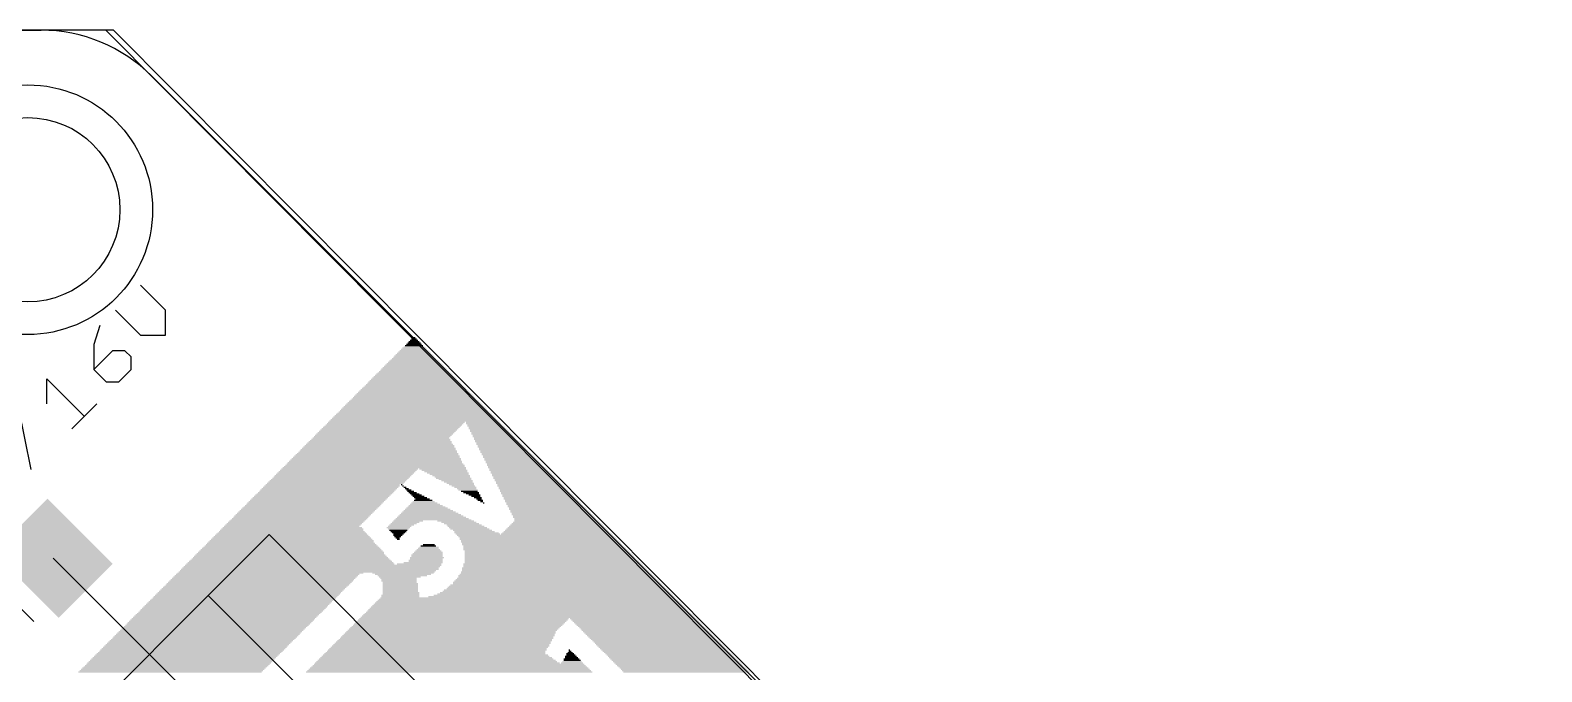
# Model space of a CAD drawing. Extents: x -40.8 to 40.8, y -42.1 to 43.9.
# Drawn here: x 16.17 to 40.77, y 30.2 to 40.64 of the extents above; entities that cross this region are included whole.
import ezdxf

# ---------------------------------------------------------------- set-up
doc = ezdxf.new("R2010")
doc.units = 0
for name, color, linetype in [('1', 22, 'CONTINUOUS'), ('16', 5, 'CONTINUOUS'), ('20', 4, 'CONTINUOUS'), ('200', 2, 'CONTINUOUS'), ('21', 2, 'CONTINUOUS'), ('27', 253, 'CONTINUOUS')]:
    doc.layers.add(name, color=color, linetype=linetype)

# ---------------------------------------------------------------- blocks, each defined once
blk = doc.blocks.new('RECT')
blk.add_solid([(-0.5, -0.5), (0.5, -0.5), (-0.5, 0.5), (0.5, 0.5)])

msp = doc.modelspace()

# ---------------------------------------------------------------- linework, layer by layer
at = {"layer": '1'}
for p, q in [((17.526, 40.64), (-17.272, 40.64)), ((40.767, 17.272), (17.526, 40.64)), ((16.5404, 32.0471), (18.7485, 29.839))]:
    msp.add_line(p, q, dxfattribs=at)
at = {"layer": '16'}
for p, q in [((17.399, 40.64), (-17.399, 40.64)), ((40.64, 17.272), (17.399, 40.64))]:
    msp.add_line(p, q, dxfattribs=at)
at = {"layer": '20'}
for p, q in [((-16.3469, 40.64), (16.3469, 40.64)), ((18.143, 39.8961), (39.8961, 18.143))]:
    msp.add_line(p, q, dxfattribs=at)
msp.add_circle((16.129, 37.719), 1.5, dxfattribs=at)
msp.add_arc((16.3469, 38.1), 2.54, 45, 90, dxfattribs=at)
at = {"layer": '21'}
for p, q in [((20.0566, 32.431), (19.0666, 31.441)), ((32.431, 20.0566), (20.0566, 32.431)), ((16.2278, 31.0162), (15.5094, 31.7346)), ((19.0666, 31.441), (15.1069, 27.4812)), ((31.441, 19.0666), (19.0666, 31.441))]:
    msp.add_line(p, q, dxfattribs=at)
msp.add_circle((16.129, 37.719), 2.032, dxfattribs=at)
at = {"layer": '27'}
for p, q in [((18.3733, 36.0862), (17.9659, 36.4936)), ((17.5584, 36.0862), (17.9659, 35.6787)), ((18.3733, 35.6787), (18.3733, 36.0862)), ((17.3044, 35.8321), (17.2025, 35.5265)), ((17.9659, 35.6787), (18.3733, 35.6787)), ((17.2025, 35.5265), (17.2025, 35.1191)), ((17.5081, 35.4246), (17.2025, 35.1191)), ((17.7118, 35.4246), (17.5081, 35.4246)), ((17.8137, 35.3228), (17.7118, 35.4246)), ((17.8137, 35.1191), (17.8137, 35.3228)), ((16.4391, 34.5594), (16.4391, 34.9669)), ((16.4391, 34.9669), (17.0503, 34.3557)), ((17.2025, 35.1191), (17.4062, 34.9153)), ((17.61, 34.9153), (17.8137, 35.1191)), ((17.4062, 34.9153), (17.61, 34.9153)), ((16.1851, 33.4904), (15.9814, 34.5091)), ((16.8466, 34.152), (17.254, 34.5594))]:
    msp.add_line(p, q, dxfattribs=at)

# ---------------------------------------------------------------- block references
at = {"layer": '1', "xscale": 1.24, "yscale": 1.5, "rotation": 225}
msp.add_blockref('RECT', (16.5404, 32.0471), dxfattribs=at)
at = {"layer": '200', "yscale": 0.0212}
for p, xscale in [((22.4149, 35.4238), 0.4657), ((22.4148, 35.445), 0.4234), ((22.4149, 35.4662), 0.3811), ((22.4149, 35.4873), 0.3387), ((22.4149, 35.5085), 0.2963), ((22.4149, 35.5297), 0.2541), ((22.4149, 35.5508), 0.2117), ((22.4149, 35.572), 0.1693), ((22.4149, 35.5932), 0.1271), ((22.4149, 35.6143), 0.0847), ((22.4149, 35.6355), 0.0423), ((22.4149, 35.1698), 0.9739), ((22.4149, 35.1909), 0.9315), ((22.4149, 35.2121), 0.8891), ((22.4148, 35.2333), 0.8468), ((22.4149, 35.2544), 0.8045), ((22.4149, 35.2756), 0.7621), ((22.4149, 35.2968), 0.7197), ((22.4149, 35.318), 0.6775), ((22.4149, 35.3391), 0.6351), ((22.4149, 35.3603), 0.5927), ((22.4149, 35.3815), 0.5505), ((22.4149, 35.4026), 0.5081), ((22.4149, 34.9369), 1.4395), ((22.4149, 34.9581), 1.3973), ((22.4149, 34.9792), 1.3549), ((22.4149, 35.0004), 1.3125), ((22.4148, 35.0216), 1.2702), ((22.4149, 35.0428), 1.2279), ((22.4149, 35.0639), 1.1855), ((22.4149, 35.0851), 1.1431), ((22.4149, 35.1063), 1.1009), ((22.4149, 35.1274), 1.0585), ((22.4149, 35.1486), 1.0161), ((22.4149, 34.6829), 1.9477), ((22.4149, 34.704), 1.9053), ((22.4149, 34.7252), 1.8629), ((22.4149, 34.7464), 1.8207), ((22.4149, 34.7675), 1.7783), ((22.4149, 34.7887), 1.7359), ((22.4148, 34.8099), 1.6936), ((22.4149, 34.8311), 1.6513), ((22.4149, 34.8522), 1.6089), ((22.4149, 34.8734), 1.5665), ((22.4149, 34.8946), 1.5243), ((22.4149, 34.9157), 1.4819), ((22.4149, 34.4288), 2.4557), ((22.4149, 34.45), 2.4133), ((22.4149, 34.4712), 2.3711), ((22.4149, 34.4923), 2.3287), ((22.4149, 34.5135), 2.2863), ((22.4149, 34.5347), 2.2441), ((22.4149, 34.5558), 2.2017), ((22.4149, 34.577), 2.1593), ((22.4148, 34.5982), 2.117), ((22.4149, 34.6194), 2.0747), ((22.4149, 34.6405), 2.0323), ((22.4149, 34.6617), 1.9899), ((22.0656, 34.196), 2.2229), ((22.0867, 34.2171), 2.2228), ((22.1079, 34.2383), 2.2228), ((22.129, 34.2595), 2.2229), ((22.4149, 34.2806), 2.7521), ((22.4149, 34.3018), 2.7097), ((22.4149, 34.323), 2.6675), ((22.4149, 34.3441), 2.6251), ((22.4149, 34.3653), 2.5827), ((22.4148, 34.3865), 2.5404), ((22.4149, 34.4077), 2.4981), ((23.5369, 34.2595), 0.5505), ((23.5474, 34.2383), 0.5716), ((23.5686, 34.2171), 0.5716), ((23.5792, 34.196), 0.5928), ((21.8645, 33.9419), 2.3287), ((21.8644, 33.9631), 2.2864), ((21.875, 33.9843), 2.2652), ((21.875, 34.0054), 2.2228), ((21.8962, 34.0266), 2.2228), ((21.9174, 34.0478), 2.2229), ((21.9385, 34.0689), 2.2228), ((21.9597, 34.0901), 2.2228), ((21.9809, 34.1113), 2.2229), ((22.0021, 34.1324), 2.2229), ((22.0232, 34.1536), 2.2228), ((22.0444, 34.1748), 2.2229), ((23.6004, 34.1748), 0.5927), ((23.611, 34.1536), 0.6139), ((23.6427, 34.1113), 0.6351), ((23.6322, 34.1324), 0.6139), ((23.6745, 34.0689), 0.6563), ((23.6639, 34.0901), 0.6351), ((23.6957, 34.0478), 0.6563), ((23.7062, 34.0266), 0.6774), ((23.7274, 34.0054), 0.6774), ((23.738, 33.9843), 0.6986), ((23.7591, 33.9631), 0.6986), ((23.7697, 33.9419), 0.7198), ((21.8009, 33.6879), 2.7098), ((21.8115, 33.709), 2.6886), ((21.8115, 33.7302), 2.6462), ((21.8221, 33.7514), 2.6251), ((21.8221, 33.7726), 2.5828), ((21.8327, 33.7937), 2.5616), ((21.8327, 33.8149), 2.5192), ((21.8433, 33.8361), 2.4981), ((21.8433, 33.8572), 2.4557), ((21.8539, 33.8784), 2.4345), ((21.8538, 33.8996), 2.3922), ((21.8539, 33.9207), 2.3499), ((23.7909, 33.9207), 0.7198), ((23.8015, 33.8996), 0.741), ((23.8226, 33.8784), 0.7409), ((23.8332, 33.8572), 0.7621), ((23.8544, 33.8361), 0.7622), ((23.865, 33.8149), 0.7833), ((23.8862, 33.7937), 0.7833), ((23.8968, 33.7726), 0.8045), ((23.9179, 33.7514), 0.8044), ((23.9285, 33.7302), 0.8256), ((23.9497, 33.709), 0.8256), ((23.9603, 33.6879), 0.8468), ((21.3246, 33.455), 2.2228), ((21.3458, 33.4762), 2.2229), ((21.367, 33.4973), 2.2229), ((21.7691, 33.5185), 2.9849), ((21.7691, 33.5397), 2.9427), ((21.7797, 33.5609), 2.9215), ((21.7797, 33.582), 2.8791), ((21.7797, 33.6032), 2.8367), ((21.7903, 33.6244), 2.8156), ((21.7904, 33.6455), 2.7733), ((21.801, 33.6667), 2.7521), ((22.8805, 33.4973), 0.7621), ((22.9123, 33.4762), 0.7409), ((22.9335, 33.455), 0.6986), ((23.9814, 33.6667), 0.8468), ((23.992, 33.6455), 0.868), ((24.0132, 33.6244), 0.868), ((24.0237, 33.6032), 0.8891), ((24.0556, 33.5609), 0.9103), ((24.045, 33.582), 0.8891), ((24.0767, 33.5397), 0.9103), ((24.0873, 33.5185), 0.9315), ((24.1085, 33.4973), 0.9315), ((24.1191, 33.4762), 0.9527), ((24.1402, 33.455), 0.9526), ((21.06, 33.201), 2.2017), ((21.0812, 33.2221), 2.2017), ((21.0918, 33.2433), 2.1805), ((21.1341, 33.2645), 2.2229), ((21.1553, 33.2856), 2.2229), ((21.1764, 33.3068), 2.2228), ((21.1975, 33.328), 2.2229), ((21.2188, 33.3492), 2.2229), ((21.2399, 33.3703), 2.2228), ((21.2611, 33.3915), 2.2228), ((21.2823, 33.4127), 2.2229), ((21.3034, 33.4338), 2.2228), ((22.2137, 33.2433), 0.0212), ((22.2349, 33.2221), 0.0212), ((22.2667, 33.201), 0.0423), ((22.9653, 33.4338), 0.6775), ((22.9865, 33.4127), 0.6351), ((23.0182, 33.3915), 0.614), ((23.0394, 33.3703), 0.5716), ((23.0605, 33.3492), 0.5716), ((23.0817, 33.328), 0.5292), ((23.1135, 33.3068), 0.5081), ((23.1347, 33.2856), 0.4657), ((23.1664, 33.2645), 0.4446), ((23.1876, 33.2433), 0.4023), ((23.2193, 33.2221), 0.381), ((23.2511, 33.201), 0.3599), ((24.1508, 33.4338), 0.9738), ((24.1825, 33.3915), 0.995), ((24.172, 33.4127), 0.9739), ((24.2037, 33.3703), 0.995), ((24.2143, 33.3492), 1.0162), ((24.2355, 33.328), 1.0161), ((24.2461, 33.3068), 1.0373), ((24.2673, 33.2856), 1.0373), ((24.2779, 33.2645), 1.0585), ((24.299, 33.2433), 1.0585), ((24.3096, 33.2221), 1.0797), ((24.3308, 33.201), 1.0797), ((20.8271, 32.9681), 2.2016), ((20.8483, 32.9893), 2.2017), ((20.8695, 33.0104), 2.2017), ((20.8906, 33.0316), 2.2016), ((20.9118, 33.0528), 2.2017), ((20.933, 33.0739), 2.2017), ((20.9542, 33.0951), 2.2017), ((20.9753, 33.1163), 2.2017), ((20.9964, 33.1375), 2.2017), ((21.0176, 33.1586), 2.2017), ((21.0388, 33.1798), 2.2016), ((22.2985, 33.1798), 0.0635), ((22.3301, 33.1586), 0.0847), ((22.3619, 33.1375), 0.1058), ((22.3937, 33.1163), 0.127), ((22.4254, 33.0951), 0.1482), ((22.4572, 33.0739), 0.1694), ((22.5737, 32.9681), 0.3599), ((22.489, 33.0528), 0.1905), ((22.5206, 33.0316), 0.2117), ((22.563, 32.9893), 0.2964), ((22.5525, 33.0104), 0.2329), ((23.2722, 33.1798), 0.3175), ((23.2934, 33.1586), 0.3176), ((23.3146, 33.1375), 0.2752), ((23.3463, 33.1163), 0.254), ((23.3675, 33.0951), 0.2117), ((23.3993, 33.0739), 0.1905), ((23.4204, 33.0528), 0.1482), ((23.4522, 33.0316), 0.127), ((23.4733, 33.0104), 0.0847), ((23.4946, 32.9893), 0.0847), ((23.5157, 32.9681), 0.0424), ((24.3413, 33.1798), 1.1008), ((24.3625, 33.1586), 1.1008), ((24.3731, 33.1375), 1.122), ((24.3942, 33.1163), 1.122), ((24.4048, 33.0951), 1.1432), ((24.426, 33.0739), 1.1432), ((24.4366, 33.0528), 1.1644), ((24.4578, 33.0316), 1.1643), ((24.4684, 33.0104), 1.1855), ((24.4895, 32.9893), 1.1856), ((24.5001, 32.9681), 1.2067), ((20.5731, 32.7141), 2.2017), ((20.5943, 32.7352), 2.2017), ((20.6154, 32.7564), 2.2016), ((20.6365, 32.7776), 2.2017), ((20.6578, 32.7987), 2.2017), ((20.6789, 32.8199), 2.2016), ((20.7001, 32.8411), 2.2017), ((20.7213, 32.8622), 2.2017), ((20.7425, 32.8834), 2.2017), ((20.7636, 32.9046), 2.2017), ((20.7848, 32.9258), 2.2017), ((20.8059, 32.9469), 2.2017), ((22.7006, 32.7141), 1.122), ((22.69, 32.7352), 1.0585), ((22.6795, 32.7564), 0.995), ((22.6689, 32.7776), 0.9315), ((22.6583, 32.7987), 0.868), ((22.6477, 32.8199), 0.8044), ((22.6372, 32.8411), 0.7409), ((22.6266, 32.8622), 0.6775), ((22.616, 32.8834), 0.6139), ((22.6054, 32.9046), 0.5504), ((22.5948, 32.9258), 0.4869), ((22.5842, 32.9469), 0.4234), ((23.5475, 32.9469), 0.0211), ((24.5213, 32.9469), 1.2067), ((24.5319, 32.9258), 1.2279), ((24.553, 32.9046), 1.2278), ((24.5636, 32.8834), 1.249), ((24.5848, 32.8622), 1.249), ((24.5954, 32.8411), 1.2702), ((24.6165, 32.8199), 1.2702), ((24.6271, 32.7987), 1.2914), ((24.6483, 32.7776), 1.2914), ((24.6589, 32.7564), 1.3125), ((24.6801, 32.7352), 1.3125), ((24.6907, 32.7141), 1.3337), ((20.4249, 32.46), 2.4134), ((20.4248, 32.4812), 2.3711), ((20.4248, 32.5023), 2.3287), ((20.4354, 32.5235), 2.3075), ((20.4354, 32.5447), 2.2651), ((20.4248, 32.5659), 2.2017), ((20.446, 32.587), 2.2017), ((20.4672, 32.6082), 2.2016), ((20.4884, 32.6294), 2.2017), ((20.5096, 32.6505), 2.2017), ((20.5308, 32.6717), 2.2017), ((20.5519, 32.6929), 2.2017), ((22.1608, 32.5447), 0.381), ((22.1608, 32.5235), 0.3388), ((22.182, 32.5659), 0.3811), ((22.2137, 32.587), 0.4022), ((22.1608, 32.5023), 0.2964), ((22.2455, 32.6082), 0.4234), ((22.1608, 32.4812), 0.254), ((22.1608, 32.46), 0.2117), ((22.2773, 32.6294), 0.4445), ((22.3195, 32.6505), 0.4869), ((22.7218, 32.6717), 1.249), ((22.7112, 32.6929), 1.1855), ((23.0923, 32.6505), 0.5928), ((23.1452, 32.6294), 0.5716), ((23.1876, 32.6082), 0.5715), ((23.2299, 32.587), 0.5716), ((23.2616, 32.5659), 0.5927), ((23.2934, 32.5447), 0.614), ((23.3252, 32.5235), 0.6351), ((23.3675, 32.5023), 0.6351), ((23.3993, 32.4812), 0.6563), ((23.431, 32.46), 0.7198), ((24.733, 32.46), 1.7571), ((24.733, 32.4812), 1.7147), ((24.733, 32.5023), 1.6725), ((24.733, 32.5235), 1.6301), ((24.733, 32.5447), 1.5877), ((24.733, 32.5659), 1.5454), ((24.733, 32.587), 1.5031), ((24.733, 32.6082), 1.4607), ((24.733, 32.6294), 1.4184), ((24.7118, 32.6929), 1.3337), ((24.7224, 32.6717), 1.3549), ((24.733, 32.6505), 1.3761), ((20.4143, 32.2271), 2.858), ((20.4143, 32.2483), 2.8156), ((20.4143, 32.2695), 2.7733), ((20.4143, 32.2907), 2.7309), ((20.4143, 32.3118), 2.6886), ((20.4249, 32.333), 2.6674), ((20.4248, 32.3542), 2.6251), ((20.4248, 32.3753), 2.5827), ((20.4249, 32.3965), 2.5404), ((20.4248, 32.4177), 2.4981), ((20.4248, 32.4388), 2.4557), ((22.1608, 32.4388), 0.1694), ((22.1502, 32.4177), 0.1482), ((22.1502, 32.3965), 0.1058), ((22.1502, 32.3753), 0.0635), ((22.1608, 32.3542), 0.0424), ((22.6583, 32.2271), 0.3176), ((22.6477, 32.2483), 0.254), ((22.6583, 32.2695), 0.1906), ((23.4522, 32.4388), 0.7198), ((24.3837, 32.4177), 2.5404), ((24.4048, 32.3965), 2.5404), ((24.426, 32.3753), 2.5404), ((24.4366, 32.3542), 2.5616), ((24.4578, 32.333), 2.5615), ((24.4684, 32.3118), 2.5827), ((24.4895, 32.2907), 2.5828), ((24.5001, 32.2695), 2.6039), ((24.5213, 32.2483), 2.6039), ((24.5319, 32.2271), 2.6251), ((24.733, 32.4388), 1.7995), ((20.4037, 31.9731), 3.3448), ((20.4037, 31.9943), 3.3026), ((20.4037, 32.0154), 3.2602), ((20.4037, 32.0366), 3.2178), ((20.4037, 32.0578), 3.1755), ((20.4037, 32.0789), 3.1332), ((20.4037, 32.1001), 3.0908), ((20.4037, 32.1213), 3.0484), ((20.4143, 32.1425), 3.0273), ((20.4143, 32.1636), 2.985), ((20.4143, 32.1848), 2.9426), ((20.4143, 32.206), 2.9003), ((22.5631, 31.9731), 0.6351), ((22.6054, 32.0154), 0.5504), ((22.6054, 31.9943), 0.5504), ((22.6266, 32.0578), 0.5505), ((22.616, 32.0366), 0.5293), ((22.6266, 32.1001), 0.5081), ((22.6266, 32.0789), 0.5081), ((22.6372, 32.1213), 0.4869), ((22.6477, 32.1425), 0.4658), ((22.6477, 32.1636), 0.4234), ((22.6477, 32.1848), 0.381), ((22.6478, 32.206), 0.3387), ((24.5425, 32.206), 2.6463), ((24.553, 32.1848), 2.6674), ((24.6059, 32.1001), 2.7309), ((24.5742, 32.1636), 2.6674), ((24.5848, 32.1425), 2.6886), ((24.5953, 32.1213), 2.7097), ((24.6166, 32.0789), 2.7521), ((24.6271, 32.0578), 2.7732), ((24.6377, 32.0366), 2.7944), ((24.6483, 32.0154), 2.8156), ((24.6589, 31.9943), 2.8368), ((24.6695, 31.9731), 2.8579), ((19.9909, 31.7402), 2.985), ((20.0121, 31.7614), 2.9849), ((20.0332, 31.7826), 2.985), ((20.0755, 31.8037), 3.0273), ((20.6684, 31.8249), 4.1705), ((20.6895, 31.8461), 4.1705), ((20.7213, 31.8673), 4.1917), ((20.7319, 31.8884), 4.1705), ((20.753, 31.9096), 4.1704), ((20.7742, 31.9308), 4.1705), ((20.4037, 31.9519), 3.3872), ((22.2349, 31.8037), 0.995), ((22.2349, 31.7826), 0.9104), ((22.2243, 31.7614), 0.8044), ((22.182, 31.7402), 0.6774), ((22.4995, 31.9519), 0.7198), ((24.7224, 31.7614), 3.1755), ((24.733, 31.7402), 3.1967), ((24.7224, 31.7826), 3.1332), ((24.7118, 31.8249), 3.0696), ((24.7224, 31.8037), 3.0908), ((24.6906, 31.8884), 2.985), ((24.7012, 31.8673), 3.0062), ((24.7118, 31.8461), 3.0273), ((24.6695, 31.9519), 2.9003), ((24.6801, 31.9308), 2.9215), ((24.6906, 31.9096), 2.9426), ((19.7369, 31.4862), 2.9849), ((19.758, 31.5074), 2.985), ((19.7792, 31.5285), 2.985), ((19.8004, 31.5497), 2.9849), ((19.8215, 31.5709), 2.985), ((19.8427, 31.592), 2.985), ((19.8638, 31.6132), 2.9849), ((19.885, 31.6344), 2.985), ((19.9062, 31.6555), 2.985), ((19.9274, 31.6767), 2.985), ((19.9486, 31.6979), 2.9849), ((19.9697, 31.7191), 2.985), ((22.1608, 31.7191), 0.5928), ((22.1714, 31.6979), 0.5716), ((22.1714, 31.6767), 0.5716), ((22.182, 31.6555), 0.5504), ((22.1926, 31.6344), 0.5716), ((22.1926, 31.6132), 0.5716), ((22.1926, 31.592), 0.5716), ((22.1926, 31.5709), 0.5716), ((22.1926, 31.5497), 0.5716), ((22.1926, 31.5285), 0.5716), ((22.1926, 31.5074), 0.5716), ((22.2032, 31.4862), 0.5927), ((24.7118, 31.4862), 3.7471), ((24.7224, 31.5074), 3.6836), ((24.7224, 31.5285), 3.6412), ((24.733, 31.5497), 3.5777), ((24.733, 31.5709), 3.5354), ((24.733, 31.592), 3.4931), ((24.733, 31.6132), 3.4507), ((24.733, 31.6555), 3.3661), ((24.7435, 31.6344), 3.3872), ((24.733, 31.6767), 3.3237), ((24.733, 31.6979), 3.2813), ((24.733, 31.7191), 3.239), ((19.4828, 31.2322), 2.985), ((19.504, 31.2533), 2.985), ((19.5252, 31.2745), 2.9849), ((19.5463, 31.2957), 2.985), ((19.5675, 31.3168), 2.985), ((19.5887, 31.338), 2.9849), ((19.6098, 31.3592), 2.985), ((19.631, 31.3803), 2.985), ((19.6522, 31.4015), 2.9849), ((19.6733, 31.4227), 2.985), ((19.6945, 31.4439), 2.985), ((19.7157, 31.465), 2.985), ((24.2673, 31.2322), 5.1443), ((24.2672, 31.2533), 5.102), ((24.2672, 31.2745), 5.0596), ((24.2673, 31.2957), 5.0173), ((24.2672, 31.3168), 4.975), ((24.2672, 31.338), 4.9326), ((24.2673, 31.3592), 4.8903), ((24.2673, 31.3803), 4.8479), ((24.2672, 31.4015), 4.8056), ((22.1926, 31.4439), 0.6139), ((22.1926, 31.4227), 0.6139), ((22.2032, 31.465), 0.5927), ((24.6483, 31.4227), 4.0011), ((24.6801, 31.4439), 3.8953), ((24.7012, 31.465), 3.8106), ((19.2499, 30.9993), 2.985), ((19.2711, 31.0205), 2.985), ((19.2923, 31.0416), 2.985), ((19.3134, 31.0628), 2.9849), ((19.3346, 31.084), 2.985), ((19.3558, 31.1051), 2.985), ((19.377, 31.1263), 2.9849), ((19.3981, 31.1475), 2.985), ((19.4193, 31.1686), 2.985), ((19.4405, 31.1898), 2.9849), ((19.4616, 31.211), 2.985), ((23.1664, 30.9993), 3.4084), ((23.1876, 31.0205), 3.4083), ((23.2087, 31.0416), 3.4084), ((23.2299, 31.0628), 3.4084), ((24.2673, 31.084), 5.4407), ((24.2672, 31.1051), 5.3984), ((24.2672, 31.1263), 5.356), ((24.2673, 31.1475), 5.3137), ((24.2673, 31.1686), 5.2713), ((24.2672, 31.1898), 5.229), ((24.2672, 31.211), 5.1866), ((25.982, 31.0628), 2.0535), ((26.0032, 31.0416), 2.0535), ((26.0244, 31.0205), 2.0535), ((26.0455, 30.9993), 2.0534), ((18.9959, 30.7452), 2.985), ((19.0171, 30.7664), 2.9849), ((19.0382, 30.7876), 2.985), ((19.0594, 30.8087), 2.985), ((19.0806, 30.8299), 2.985), ((19.1018, 30.8511), 2.9849), ((19.1229, 30.8723), 2.985), ((19.1441, 30.8934), 2.985), ((19.1653, 30.9146), 2.9849), ((19.1864, 30.9358), 2.985), ((19.2076, 30.9569), 2.985), ((19.2288, 30.9781), 2.9849), ((22.9441, 30.7452), 3.4718), ((22.9547, 30.7664), 3.4507), ((22.9759, 30.7876), 3.4507), ((22.9865, 30.8087), 3.4295), ((23.0076, 30.8299), 3.4296), ((23.0182, 30.8511), 3.4084), ((23.0394, 30.8723), 3.4083), ((23.0605, 30.8934), 3.4084), ((23.0817, 30.9146), 3.4084), ((23.1029, 30.9358), 3.4084), ((23.1241, 30.9569), 3.4083), ((23.1452, 30.9781), 3.4084), ((26.0667, 30.9781), 2.0535), ((26.0878, 30.9569), 2.0535), ((26.109, 30.9358), 2.0535), ((26.1302, 30.9146), 2.0535), ((26.1514, 30.8934), 2.0535), ((26.1726, 30.8723), 2.0535), ((26.1937, 30.8511), 2.0535), ((26.2149, 30.8299), 2.0535), ((26.2361, 30.8087), 2.0535), ((26.2572, 30.7876), 2.0534), ((26.2783, 30.7664), 2.0535), ((26.2995, 30.7452), 2.0535), ((18.7418, 30.4912), 2.9849), ((18.763, 30.5124), 2.985), ((18.7842, 30.5335), 2.985), ((18.8054, 30.5547), 2.9849), ((18.8265, 30.5759), 2.985), ((18.8477, 30.5971), 2.985), ((18.8689, 30.6182), 2.985), ((18.8901, 30.6394), 2.9849), ((18.9112, 30.6606), 2.985), ((18.9324, 30.6817), 2.985), ((18.9535, 30.7029), 2.9849), ((18.9747, 30.7241), 2.985), ((22.7536, 30.4912), 3.5989), ((22.7642, 30.5124), 3.5777), ((22.7748, 30.5335), 3.5565), ((22.7959, 30.5547), 3.5566), ((22.8065, 30.5759), 3.5354), ((22.8277, 30.5971), 3.5354), ((22.8488, 30.6182), 3.5354), ((22.8594, 30.6394), 3.5142), ((22.8806, 30.6606), 3.5142), ((22.8911, 30.6817), 3.4931), ((22.9123, 30.7029), 3.4931), ((22.923, 30.7241), 3.4719), ((24.9552, 30.4912), 0.1271), ((24.9552, 30.5124), 0.0847), ((24.9552, 30.5335), 0.0423), ((24.9447, 30.5547), 0.0211), ((26.3208, 30.7241), 2.0535), ((26.3419, 30.7029), 2.0535), ((26.3631, 30.6817), 2.0535), ((26.3843, 30.6606), 2.0535), ((26.4054, 30.6394), 2.0535), ((26.4266, 30.6182), 2.0535), ((26.4478, 30.5971), 2.0535), ((26.4689, 30.5759), 2.0534), ((26.4901, 30.5547), 2.0535), ((26.5113, 30.5335), 2.0535), ((26.5325, 30.5124), 2.0535), ((26.5536, 30.4912), 2.0535), ((18.509, 30.2583), 2.985), ((18.5302, 30.2795), 2.9849), ((18.5513, 30.3007), 2.985), ((18.5725, 30.3218), 2.985), ((18.5937, 30.343), 2.9849), ((18.6148, 30.3642), 2.985), ((18.636, 30.3854), 2.985), ((18.6572, 30.4065), 2.985), ((18.6784, 30.4277), 2.9849), ((18.6995, 30.4489), 2.985), ((18.7207, 30.47), 2.985), ((22.9864, 30.2583), 4.5304), ((22.9865, 30.2795), 4.4881), ((22.9865, 30.3007), 4.4457), ((22.9865, 30.3218), 4.4033), ((22.7959, 30.343), 3.98), ((22.7853, 30.3642), 3.9164), ((22.7854, 30.3854), 3.8741), ((22.7747, 30.4065), 3.8106), ((22.7748, 30.4277), 3.7683), ((22.7642, 30.4489), 3.7047), ((22.7642, 30.47), 3.6625), ((24.987, 30.343), 0.3598), ((24.987, 30.3642), 0.3176), ((24.9764, 30.4065), 0.254), ((24.987, 30.3854), 0.2752), ((24.9658, 30.4489), 0.1905), ((24.9764, 30.4277), 0.2117), ((24.9658, 30.47), 0.1482), ((26.5748, 30.47), 2.0535), ((26.596, 30.4489), 2.0535), ((26.6171, 30.4277), 2.0535), ((26.6383, 30.4065), 2.0535), ((26.6594, 30.3854), 2.0535), ((26.6806, 30.3642), 2.0534), ((26.7018, 30.343), 2.0535), ((26.723, 30.3218), 2.0535), ((26.7442, 30.3007), 2.0535), ((26.7653, 30.2795), 2.0535), ((26.7865, 30.2583), 2.0535), ((18.4455, 30.1948), 2.985), ((18.4667, 30.216), 2.9849), ((18.4878, 30.2372), 2.985), ((22.9864, 30.1948), 4.6574), ((22.9865, 30.216), 4.6151), ((22.9865, 30.2372), 4.5727), ((26.8077, 30.2372), 2.0535), ((26.8288, 30.216), 2.0535), ((26.8499, 30.1948), 2.0535)]:
    msp.add_blockref('RECT', p, dxfattribs=dict(at, xscale=xscale))

doc.saveas('drawing.dxf')
